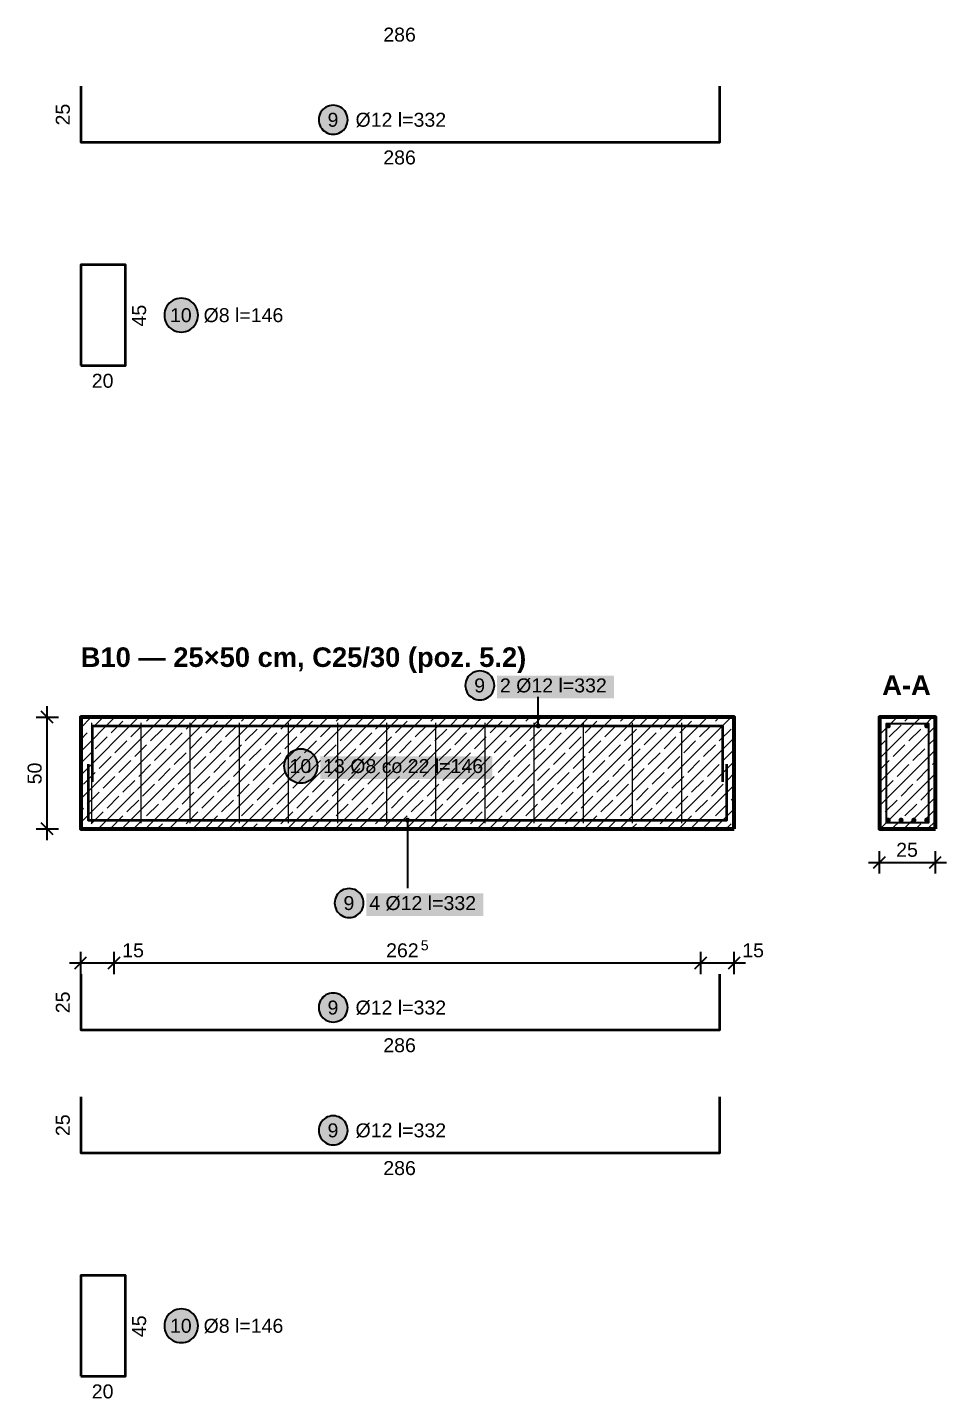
# Model space of a CAD drawing. Header units: metres. Extents: x 0.1 to 16.6, y -16.3 to -0.1.
# Drawn here: x 10.01 to 14.12, y -12.38 to -6.24 of the extents above; entities that cross this region are included whole.
import ezdxf

# ---------------------------------------------------------------- set-up
doc = ezdxf.new("R2010")
doc.units = ezdxf.units.M
for name, color, linetype, lineweight in [('A-KRESKOWANIE', 8, 'Continuous', 18), ('A-MASKA', 7, 'Continuous', 18), ('A-OPISY', 2, 'Continuous', 25), ('K-KONSTR', 7, 'Continuous', 50), ('K-WYMIARY', 1, 'Continuous', 25), ('K-ZBROJENIE', 1, 'Continuous', 100), ('K-ZBROJENIE-OPIS', 2, 'Continuous', 25)]:
    doc.layers.add(name, color=color, linetype=linetype, lineweight=lineweight)
doc.styles.add('PL_ARIAL', font='arial.ttf')
doc.styles.add('PL_ARIAL_B', font='arialbd.ttf')

msp = doc.modelspace()

# ---------------------------------------------------------------- hatches: boundary and pattern name
at = {"layer": 'A-MASKA', "true_color": 0xffffff}
for points in [[(12.1137, -9.2402), (12.6363, -9.2402), (12.6363, -9.139), (12.1137, -9.139)], [(11.3225, -9.6012), (12.0925, -9.6012), (12.0925, -9.5), (11.3225, -9.5)], [(11.5287, -10.2147), (12.0513, -10.2147), (12.0513, -10.1135), (11.5287, -10.1135)]]:
    msp.add_hatch(color=7, dxfattribs=at).paths.add_polyline_path(points)
at = {"layer": 'K-ZBROJENIE', "true_color": 0x000000}
for points in [[(13.8752, -9.364), (13.8752, -9.3651), (13.875, -9.3662), (13.8748, -9.3673), (13.8744, -9.3683), (13.8739, -9.3693), (13.8734, -9.3703), (13.8727, -9.3711), (13.872, -9.372), (13.8711, -9.3727), (13.8703, -9.3734), (13.8693, -9.3739), (13.8683, -9.3744), (13.8673, -9.3748), (13.8662, -9.375), (13.8651, -9.3752), (13.864, -9.3752), (13.8629, -9.3752), (13.8618, -9.375), (13.8607, -9.3748), (13.8597, -9.3744), (13.8587, -9.3739), (13.8577, -9.3734), (13.8569, -9.3727), (13.856, -9.372), (13.8553, -9.3711), (13.8546, -9.3703), (13.8541, -9.3693), (13.8536, -9.3683), (13.8532, -9.3673), (13.853, -9.3662), (13.8528, -9.3651), (13.8527, -9.364), (13.8528, -9.3629), (13.853, -9.3618), (13.8532, -9.3607), (13.8536, -9.3597), (13.8541, -9.3587), (13.8546, -9.3577), (13.8553, -9.3569), (13.856, -9.356), (13.8569, -9.3553), (13.8577, -9.3546), (13.8587, -9.3541), (13.8597, -9.3536), (13.8607, -9.3532), (13.8618, -9.353), (13.8629, -9.3528), (13.864, -9.3527), (13.8651, -9.3528), (13.8662, -9.353), (13.8673, -9.3532), (13.8683, -9.3536), (13.8693, -9.3541), (13.8703, -9.3546), (13.8711, -9.3553), (13.872, -9.356), (13.8727, -9.3569), (13.8734, -9.3577), (13.8739, -9.3587), (13.8744, -9.3597), (13.8748, -9.3607), (13.875, -9.3618), (13.8752, -9.3629)], [(14.0473, -9.364), (14.0472, -9.3651), (14.047, -9.3662), (14.0468, -9.3673), (14.0464, -9.3683), (14.0459, -9.3693), (14.0454, -9.3703), (14.0447, -9.3711), (14.044, -9.372), (14.0431, -9.3727), (14.0423, -9.3734), (14.0413, -9.3739), (14.0403, -9.3744), (14.0393, -9.3748), (14.0382, -9.375), (14.0371, -9.3752), (14.036, -9.3752), (14.0349, -9.3752), (14.0338, -9.375), (14.0327, -9.3748), (14.0317, -9.3744), (14.0307, -9.3739), (14.0297, -9.3734), (14.0289, -9.3727), (14.028, -9.372), (14.0273, -9.3711), (14.0266, -9.3703), (14.0261, -9.3693), (14.0256, -9.3683), (14.0252, -9.3673), (14.025, -9.3662), (14.0248, -9.3651), (14.0247, -9.364), (14.0248, -9.3629), (14.025, -9.3618), (14.0252, -9.3607), (14.0256, -9.3597), (14.0261, -9.3587), (14.0266, -9.3577), (14.0273, -9.3569), (14.028, -9.356), (14.0289, -9.3553), (14.0297, -9.3546), (14.0307, -9.3541), (14.0317, -9.3536), (14.0327, -9.3532), (14.0338, -9.353), (14.0349, -9.3528), (14.036, -9.3527), (14.0371, -9.3528), (14.0382, -9.353), (14.0393, -9.3532), (14.0403, -9.3536), (14.0413, -9.3541), (14.0423, -9.3546), (14.0431, -9.3553), (14.044, -9.356), (14.0447, -9.3569), (14.0454, -9.3577), (14.0459, -9.3587), (14.0464, -9.3597), (14.0468, -9.3607), (14.047, -9.3618), (14.0472, -9.3629)], [(13.8752, -9.786), (13.8752, -9.7871), (13.875, -9.7882), (13.8748, -9.7893), (13.8744, -9.7903), (13.8739, -9.7913), (13.8734, -9.7923), (13.8727, -9.7931), (13.872, -9.794), (13.8711, -9.7947), (13.8703, -9.7954), (13.8693, -9.7959), (13.8683, -9.7964), (13.8673, -9.7968), (13.8662, -9.797), (13.8651, -9.7972), (13.864, -9.7973), (13.8629, -9.7972), (13.8618, -9.797), (13.8607, -9.7968), (13.8597, -9.7964), (13.8587, -9.7959), (13.8577, -9.7954), (13.8569, -9.7947), (13.856, -9.794), (13.8553, -9.7931), (13.8546, -9.7923), (13.8541, -9.7913), (13.8536, -9.7903), (13.8532, -9.7893), (13.853, -9.7882), (13.8528, -9.7871), (13.8527, -9.786), (13.8528, -9.7849), (13.853, -9.7838), (13.8532, -9.7827), (13.8536, -9.7817), (13.8541, -9.7807), (13.8546, -9.7797), (13.8553, -9.7789), (13.856, -9.778), (13.8569, -9.7773), (13.8577, -9.7766), (13.8587, -9.7761), (13.8597, -9.7756), (13.8607, -9.7752), (13.8618, -9.775), (13.8629, -9.7748), (13.864, -9.7747), (13.8651, -9.7748), (13.8662, -9.775), (13.8673, -9.7752), (13.8683, -9.7756), (13.8693, -9.7761), (13.8703, -9.7766), (13.8711, -9.7773), (13.872, -9.778), (13.8727, -9.7789), (13.8734, -9.7797), (13.8739, -9.7807), (13.8744, -9.7817), (13.8748, -9.7827), (13.875, -9.7838), (13.8752, -9.7849)], [(13.9326, -9.786), (13.9325, -9.7871), (13.9324, -9.7882), (13.9321, -9.7893), (13.9317, -9.7903), (13.9313, -9.7913), (13.9307, -9.7923), (13.93, -9.7931), (13.9293, -9.794), (13.9285, -9.7947), (13.9276, -9.7954), (13.9266, -9.7959), (13.9256, -9.7964), (13.9246, -9.7968), (13.9235, -9.797), (13.9224, -9.7972), (13.9213, -9.7973), (13.9202, -9.7972), (13.9191, -9.797), (13.9181, -9.7968), (13.917, -9.7964), (13.916, -9.7959), (13.9151, -9.7954), (13.9142, -9.7947), (13.9134, -9.794), (13.9126, -9.7931), (13.912, -9.7923), (13.9114, -9.7913), (13.9109, -9.7903), (13.9106, -9.7893), (13.9103, -9.7882), (13.9101, -9.7871), (13.9101, -9.786), (13.9101, -9.7849), (13.9103, -9.7838), (13.9106, -9.7827), (13.9109, -9.7817), (13.9114, -9.7807), (13.912, -9.7797), (13.9126, -9.7789), (13.9134, -9.778), (13.9142, -9.7773), (13.9151, -9.7766), (13.916, -9.7761), (13.917, -9.7756), (13.9181, -9.7752), (13.9191, -9.775), (13.9202, -9.7748), (13.9213, -9.7747), (13.9224, -9.7748), (13.9235, -9.775), (13.9246, -9.7752), (13.9256, -9.7756), (13.9266, -9.7761), (13.9276, -9.7766), (13.9285, -9.7773), (13.9293, -9.778), (13.93, -9.7789), (13.9307, -9.7797), (13.9313, -9.7807), (13.9317, -9.7817), (13.9321, -9.7827), (13.9324, -9.7838), (13.9325, -9.7849)], [(13.9899, -9.786), (13.9899, -9.7871), (13.9897, -9.7882), (13.9894, -9.7893), (13.9891, -9.7903), (13.9886, -9.7913), (13.988, -9.7923), (13.9874, -9.7931), (13.9866, -9.794), (13.9858, -9.7947), (13.9849, -9.7954), (13.984, -9.7959), (13.983, -9.7964), (13.9819, -9.7968), (13.9809, -9.797), (13.9798, -9.7972), (13.9787, -9.7973), (13.9776, -9.7972), (13.9765, -9.797), (13.9754, -9.7968), (13.9744, -9.7964), (13.9734, -9.7959), (13.9724, -9.7954), (13.9715, -9.7947), (13.9707, -9.794), (13.97, -9.7931), (13.9693, -9.7923), (13.9687, -9.7913), (13.9683, -9.7903), (13.9679, -9.7893), (13.9676, -9.7882), (13.9675, -9.7871), (13.9674, -9.786), (13.9675, -9.7849), (13.9676, -9.7838), (13.9679, -9.7827), (13.9683, -9.7817), (13.9687, -9.7807), (13.9693, -9.7797), (13.97, -9.7789), (13.9707, -9.778), (13.9715, -9.7773), (13.9724, -9.7766), (13.9734, -9.7761), (13.9744, -9.7756), (13.9754, -9.7752), (13.9765, -9.775), (13.9776, -9.7748), (13.9787, -9.7747), (13.9798, -9.7748), (13.9809, -9.775), (13.9819, -9.7752), (13.983, -9.7756), (13.984, -9.7761), (13.9849, -9.7766), (13.9858, -9.7773), (13.9866, -9.778), (13.9874, -9.7789), (13.988, -9.7797), (13.9886, -9.7807), (13.9891, -9.7817), (13.9894, -9.7827), (13.9897, -9.7838), (13.9899, -9.7849)], [(14.0473, -9.786), (14.0472, -9.7871), (14.047, -9.7882), (14.0468, -9.7893), (14.0464, -9.7903), (14.0459, -9.7913), (14.0454, -9.7923), (14.0447, -9.7931), (14.044, -9.794), (14.0431, -9.7947), (14.0423, -9.7954), (14.0413, -9.7959), (14.0403, -9.7964), (14.0393, -9.7968), (14.0382, -9.797), (14.0371, -9.7972), (14.036, -9.7973), (14.0349, -9.7972), (14.0338, -9.797), (14.0327, -9.7968), (14.0317, -9.7964), (14.0307, -9.7959), (14.0297, -9.7954), (14.0289, -9.7947), (14.028, -9.794), (14.0273, -9.7931), (14.0266, -9.7923), (14.0261, -9.7913), (14.0256, -9.7903), (14.0252, -9.7893), (14.025, -9.7882), (14.0248, -9.7871), (14.0247, -9.786), (14.0248, -9.7849), (14.025, -9.7838), (14.0252, -9.7827), (14.0256, -9.7817), (14.0261, -9.7807), (14.0266, -9.7797), (14.0273, -9.7789), (14.028, -9.778), (14.0289, -9.7773), (14.0297, -9.7766), (14.0307, -9.7761), (14.0317, -9.7756), (14.0327, -9.7752), (14.0338, -9.775), (14.0349, -9.7748), (14.036, -9.7747), (14.0371, -9.7748), (14.0382, -9.775), (14.0393, -9.7752), (14.0403, -9.7756), (14.0413, -9.7761), (14.0423, -9.7766), (14.0431, -9.7773), (14.044, -9.778), (14.0447, -9.7789), (14.0454, -9.7797), (14.0459, -9.7807), (14.0464, -9.7817), (14.0468, -9.7827), (14.047, -9.7838), (14.0472, -9.7849)]]:
    msp.add_hatch(color=7, dxfattribs=at).paths.add_polyline_path(points)
at = {"layer": 'K-ZBROJENIE-OPIS', "true_color": 0xffffff}
for points in [[(11.445, -6.65), (11.4444, -6.6415), (11.4428, -6.6332), (11.4401, -6.6251), (11.4363, -6.6175), (11.4316, -6.6104), (11.426, -6.604), (11.4196, -6.5984), (11.4125, -6.5937), (11.4049, -6.5899), (11.3968, -6.5872), (11.3885, -6.5856), (11.38, -6.585), (11.3715, -6.5856), (11.3632, -6.5872), (11.3551, -6.5899), (11.3475, -6.5937), (11.3404, -6.5984), (11.334, -6.604), (11.3284, -6.6104), (11.3237, -6.6175), (11.3199, -6.6251), (11.3172, -6.6332), (11.3156, -6.6415), (11.315, -6.65), (11.3156, -6.6585), (11.3172, -6.6668), (11.3199, -6.6749), (11.3237, -6.6825), (11.3284, -6.6896), (11.334, -6.696), (11.3404, -6.7016), (11.3475, -6.7063), (11.3551, -6.7101), (11.3632, -6.7128), (11.3715, -6.7144), (11.38, -6.715), (11.3885, -6.7144), (11.3968, -6.7128), (11.4049, -6.7101), (11.4125, -6.7063), (11.4196, -6.7016), (11.426, -6.696), (11.4316, -6.6896), (11.4363, -6.6825), (11.4401, -6.6749), (11.4428, -6.6668), (11.4444, -6.6585)], [(10.7755, -7.525), (10.7749, -7.5151), (10.7729, -7.5055), (10.7698, -7.4961), (10.7654, -7.4872), (10.7599, -7.479), (10.7534, -7.4716), (10.746, -7.4651), (10.7378, -7.4596), (10.7289, -7.4552), (10.7195, -7.4521), (10.7099, -7.4501), (10.7, -7.4495), (10.6901, -7.4501), (10.6805, -7.4521), (10.6711, -7.4552), (10.6622, -7.4596), (10.654, -7.4651), (10.6466, -7.4716), (10.6401, -7.479), (10.6346, -7.4872), (10.6302, -7.4961), (10.6271, -7.5055), (10.6251, -7.5151), (10.6245, -7.525), (10.6251, -7.5349), (10.6271, -7.5445), (10.6302, -7.5539), (10.6346, -7.5628), (10.6401, -7.571), (10.6466, -7.5784), (10.654, -7.5849), (10.6622, -7.5904), (10.6711, -7.5948), (10.6805, -7.5979), (10.6901, -7.5999), (10.7, -7.6005), (10.7099, -7.5999), (10.7195, -7.5979), (10.7289, -7.5948), (10.7378, -7.5904), (10.746, -7.5849), (10.7534, -7.5784), (10.7599, -7.571), (10.7654, -7.5628), (10.7698, -7.5539), (10.7729, -7.5445), (10.7749, -7.5349)], [(12.1012, -9.1827), (12.1007, -9.1743), (12.099, -9.1659), (12.0963, -9.1579), (12.0925, -9.1502), (12.0878, -9.1432), (12.0822, -9.1368), (12.0758, -9.1312), (12.0687, -9.1265), (12.0611, -9.1227), (12.0531, -9.12), (12.0447, -9.1183), (12.0362, -9.1177), (12.0278, -9.1183), (12.0194, -9.12), (12.0114, -9.1227), (12.0037, -9.1265), (11.9967, -9.1312), (11.9903, -9.1368), (11.9847, -9.1432), (11.98, -9.1502), (11.9762, -9.1579), (11.9735, -9.1659), (11.9718, -9.1743), (11.9712, -9.1827), (11.9718, -9.1912), (11.9735, -9.1996), (11.9762, -9.2076), (11.98, -9.2152), (11.9847, -9.2223), (11.9903, -9.2287), (11.9967, -9.2343), (12.0037, -9.239), (12.0114, -9.2428), (12.0194, -9.2455), (12.0278, -9.2472), (12.0362, -9.2477), (12.0447, -9.2472), (12.0531, -9.2455), (12.0611, -9.2428), (12.0687, -9.239), (12.0758, -9.2343), (12.0822, -9.2287), (12.0878, -9.2223), (12.0925, -9.2152), (12.0963, -9.2076), (12.099, -9.1996), (12.1007, -9.1912)], [(11.3105, -9.5437), (11.3099, -9.5339), (11.308, -9.5242), (11.3048, -9.5148), (11.3004, -9.506), (11.2949, -9.4978), (11.2884, -9.4903), (11.281, -9.4838), (11.2728, -9.4783), (11.2639, -9.474), (11.2546, -9.4708), (11.2449, -9.4689), (11.235, -9.4682), (11.2252, -9.4689), (11.2155, -9.4708), (11.2061, -9.474), (11.1973, -9.4783), (11.189, -9.4838), (11.1816, -9.4903), (11.1751, -9.4978), (11.1696, -9.506), (11.1652, -9.5148), (11.1621, -9.5242), (11.1601, -9.5339), (11.1595, -9.5437), (11.1601, -9.5536), (11.1621, -9.5633), (11.1652, -9.5727), (11.1696, -9.5815), (11.1751, -9.5897), (11.1816, -9.5972), (11.189, -9.6037), (11.1973, -9.6092), (11.2061, -9.6135), (11.2155, -9.6167), (11.2252, -9.6186), (11.235, -9.6193), (11.2449, -9.6186), (11.2546, -9.6167), (11.2639, -9.6135), (11.2728, -9.6092), (11.281, -9.6037), (11.2884, -9.5972), (11.2949, -9.5897), (11.3004, -9.5815), (11.3048, -9.5727), (11.308, -9.5633), (11.3099, -9.5536)], [(11.5162, -10.1572), (11.5157, -10.1488), (11.514, -10.1404), (11.5113, -10.1324), (11.5075, -10.1247), (11.5028, -10.1177), (11.4972, -10.1113), (11.4908, -10.1057), (11.4837, -10.101), (11.4761, -10.0972), (11.4681, -10.0945), (11.4597, -10.0928), (11.4512, -10.0922), (11.4428, -10.0928), (11.4344, -10.0945), (11.4264, -10.0972), (11.4187, -10.101), (11.4117, -10.1057), (11.4053, -10.1113), (11.3997, -10.1177), (11.395, -10.1247), (11.3912, -10.1324), (11.3885, -10.1404), (11.3868, -10.1488), (11.3862, -10.1572), (11.3868, -10.1657), (11.3885, -10.1741), (11.3912, -10.1821), (11.395, -10.1898), (11.3997, -10.1968), (11.4053, -10.2032), (11.4117, -10.2088), (11.4187, -10.2135), (11.4264, -10.2173), (11.4344, -10.22), (11.4428, -10.2217), (11.4512, -10.2222), (11.4597, -10.2217), (11.4681, -10.22), (11.4761, -10.2173), (11.4837, -10.2135), (11.4908, -10.2088), (11.4972, -10.2032), (11.5028, -10.1968), (11.5075, -10.1898), (11.5113, -10.1821), (11.514, -10.1741), (11.5157, -10.1657)], [(11.445, -10.625), (11.4444, -10.6165), (11.4428, -10.6082), (11.4401, -10.6001), (11.4363, -10.5925), (11.4316, -10.5854), (11.426, -10.579), (11.4196, -10.5734), (11.4125, -10.5687), (11.4049, -10.5649), (11.3968, -10.5622), (11.3885, -10.5606), (11.38, -10.56), (11.3715, -10.5606), (11.3632, -10.5622), (11.3551, -10.5649), (11.3475, -10.5687), (11.3404, -10.5734), (11.334, -10.579), (11.3284, -10.5854), (11.3237, -10.5925), (11.3199, -10.6001), (11.3172, -10.6082), (11.3156, -10.6165), (11.315, -10.625), (11.3156, -10.6335), (11.3172, -10.6418), (11.3199, -10.6499), (11.3237, -10.6575), (11.3284, -10.6646), (11.334, -10.671), (11.3404, -10.6766), (11.3475, -10.6813), (11.3551, -10.6851), (11.3632, -10.6878), (11.3715, -10.6894), (11.38, -10.69), (11.3885, -10.6894), (11.3968, -10.6878), (11.4049, -10.6851), (11.4125, -10.6813), (11.4196, -10.6766), (11.426, -10.671), (11.4316, -10.6646), (11.4363, -10.6575), (11.4401, -10.6499), (11.4428, -10.6418), (11.4444, -10.6335)], [(11.445, -11.175), (11.4444, -11.1665), (11.4428, -11.1582), (11.4401, -11.1501), (11.4363, -11.1425), (11.4316, -11.1354), (11.426, -11.129), (11.4196, -11.1234), (11.4125, -11.1187), (11.4049, -11.1149), (11.3968, -11.1122), (11.3885, -11.1106), (11.38, -11.11), (11.3715, -11.1106), (11.3632, -11.1122), (11.3551, -11.1149), (11.3475, -11.1187), (11.3404, -11.1234), (11.334, -11.129), (11.3284, -11.1354), (11.3237, -11.1425), (11.3199, -11.1501), (11.3172, -11.1582), (11.3156, -11.1665), (11.315, -11.175), (11.3156, -11.1835), (11.3172, -11.1918), (11.3199, -11.1999), (11.3237, -11.2075), (11.3284, -11.2146), (11.334, -11.221), (11.3404, -11.2266), (11.3475, -11.2313), (11.3551, -11.2351), (11.3632, -11.2378), (11.3715, -11.2394), (11.38, -11.24), (11.3885, -11.2394), (11.3968, -11.2378), (11.4049, -11.2351), (11.4125, -11.2313), (11.4196, -11.2266), (11.426, -11.221), (11.4316, -11.2146), (11.4363, -11.2075), (11.4401, -11.1999), (11.4428, -11.1918), (11.4444, -11.1835)], [(10.7755, -12.05), (10.7749, -12.0401), (10.7729, -12.0305), (10.7698, -12.0211), (10.7654, -12.0122), (10.7599, -12.004), (10.7534, -11.9966), (10.746, -11.9901), (10.7378, -11.9846), (10.7289, -11.9802), (10.7195, -11.9771), (10.7099, -11.9751), (10.7, -11.9745), (10.6901, -11.9751), (10.6805, -11.9771), (10.6711, -11.9802), (10.6622, -11.9846), (10.654, -11.9901), (10.6466, -11.9966), (10.6401, -12.004), (10.6346, -12.0122), (10.6302, -12.0211), (10.6271, -12.0305), (10.6251, -12.0401), (10.6245, -12.05), (10.6251, -12.0599), (10.6271, -12.0695), (10.6302, -12.0789), (10.6346, -12.0878), (10.6401, -12.096), (10.6466, -12.1034), (10.654, -12.1099), (10.6622, -12.1154), (10.6711, -12.1198), (10.6805, -12.1229), (10.6901, -12.1249), (10.7, -12.1255), (10.7099, -12.1249), (10.7195, -12.1229), (10.7289, -12.1198), (10.7378, -12.1154), (10.746, -12.1099), (10.7534, -12.1034), (10.7599, -12.096), (10.7654, -12.0878), (10.7698, -12.0789), (10.7729, -12.0695), (10.7749, -12.0599)]]:
    msp.add_hatch(color=7, dxfattribs=at).paths.add_polyline_path(points)
at = {"layer": 'K-ZBROJENIE-OPIS', "true_color": 0x000000}
for points in [[(12.3087, -9.364), (12.3084, -9.3611), (12.3072, -9.3584), (12.3055, -9.356), (12.3031, -9.3543), (12.3004, -9.3531), (12.2975, -9.3527), (12.2946, -9.3531), (12.2919, -9.3543), (12.2895, -9.356), (12.2878, -9.3584), (12.2866, -9.3611), (12.2862, -9.364), (12.2866, -9.3669), (12.2878, -9.3696), (12.2895, -9.372), (12.2919, -9.3737), (12.2946, -9.3749), (12.2975, -9.3752), (12.3004, -9.3749), (12.3031, -9.3737), (12.3055, -9.372), (12.3072, -9.3696), (12.3084, -9.3669)], [(11.7237, -9.786), (11.7234, -9.7831), (11.7222, -9.7804), (11.7205, -9.778), (11.7181, -9.7763), (11.7154, -9.7751), (11.7125, -9.7747), (11.7096, -9.7751), (11.7069, -9.7763), (11.7045, -9.778), (11.7028, -9.7804), (11.7016, -9.7831), (11.7012, -9.786), (11.7016, -9.7889), (11.7028, -9.7916), (11.7045, -9.794), (11.7069, -9.7957), (11.7096, -9.7969), (11.7125, -9.7973), (11.7154, -9.7969), (11.7181, -9.7957), (11.7205, -9.794), (11.7222, -9.7916), (11.7234, -9.7889)]]:
    msp.add_hatch(color=7, dxfattribs=at).paths.add_polyline_path(points)

# ---------------------------------------------------------------- linework, layer by layer
at = {"layer": 'A-KRESKOWANIE', "lineweight": 25, "ltscale": 0.025}
for points in [[(10.25, -9.7965), (10.7215, -9.325)], [(10.25, -9.6904), (10.6154, -9.325)], [(10.25, -9.5843), (10.5093, -9.325)], [(10.25, -9.4783), (10.4033, -9.325)], [(10.25, -9.3722), (10.2972, -9.325)], [(10.2972, -9.378), (10.3502, -9.325)], [(10.3275, -9.825), (10.8275, -9.325)], [(10.4336, -9.825), (10.9336, -9.325)], [(10.5397, -9.825), (11.0397, -9.325)], [(10.5447, -9.3426), (10.5624, -9.325)], [(10.6331, -9.3603), (10.6684, -9.325)], [(10.6457, -9.825), (11.1457, -9.325)], [(10.7215, -9.378), (10.7745, -9.325)], [(10.7518, -9.825), (11.2518, -9.325)], [(10.8579, -9.825), (11.3579, -9.325)], [(10.9639, -9.825), (11.4639, -9.325)], [(10.969, -9.3426), (10.9866, -9.325)], [(11.0574, -9.3603), (11.0927, -9.325)], [(11.07, -9.825), (11.57, -9.325)], [(11.1458, -9.378), (11.1988, -9.325)], [(11.1761, -9.825), (11.6761, -9.325)], [(11.2821, -9.825), (11.7821, -9.325)], [(11.3882, -9.825), (11.8882, -9.325)], [(11.3933, -9.3426), (11.4109, -9.325)], [(11.4816, -9.3603), (11.517, -9.325)], [(11.4943, -9.825), (11.9943, -9.325)], [(11.57, -9.378), (11.623, -9.325)], [(11.6003, -9.825), (12.1003, -9.325)], [(11.7064, -9.825), (12.2064, -9.325)], [(11.8125, -9.825), (12.3125, -9.325)], [(11.8175, -9.3426), (11.8352, -9.325)], [(11.9059, -9.3603), (11.9412, -9.325)], [(11.9185, -9.825), (12.4185, -9.325)], [(11.9943, -9.378), (12.0473, -9.325)], [(12.0246, -9.825), (12.5246, -9.325)], [(12.1307, -9.825), (12.6307, -9.325)], [(12.2367, -9.825), (12.7367, -9.325)], [(12.2418, -9.3426), (12.2594, -9.325)], [(12.3302, -9.3603), (12.3655, -9.325)], [(12.3428, -9.825), (12.8428, -9.325)], [(12.4186, -9.378), (12.4716, -9.325)], [(12.4489, -9.825), (12.9489, -9.325)], [(12.5549, -9.825), (13.0549, -9.325)], [(12.661, -9.825), (13.161, -9.325)], [(12.6661, -9.3426), (12.6837, -9.325)], [(12.7544, -9.3603), (12.7898, -9.325)], [(12.8428, -9.378), (12.8958, -9.325)], [(13.0903, -9.3426), (13.108, -9.325)], [(13.825, -9.5095), (14.0095, -9.325)], [(13.825, -9.4035), (13.9035, -9.325)], [(13.9388, -9.3426), (13.9565, -9.325)], [(14.0272, -9.3603), (14.0626, -9.325)], [(10.3856, -9.3957), (10.4387, -9.3426)], [(10.474, -9.4134), (10.5271, -9.3603)], [(10.5624, -9.431), (10.6154, -9.378)], [(10.8099, -9.3957), (10.8629, -9.3426)], [(10.8983, -9.4134), (10.9513, -9.3603)], [(10.9867, -9.431), (11.0397, -9.378)], [(11.2342, -9.3957), (11.2872, -9.3426)], [(11.3225, -9.4134), (11.3756, -9.3603)], [(11.4109, -9.431), (11.464, -9.378)], [(11.6584, -9.3957), (11.7115, -9.3426)], [(11.7468, -9.4134), (11.7998, -9.3603)], [(11.8352, -9.431), (11.8882, -9.378)], [(12.0827, -9.3957), (12.1357, -9.3426)], [(12.1711, -9.4134), (12.2241, -9.3603)], [(12.2595, -9.431), (12.3125, -9.378)], [(12.507, -9.3957), (12.56, -9.3426)], [(12.5953, -9.4134), (12.6484, -9.3603)], [(12.6837, -9.431), (12.7368, -9.378)], [(12.9312, -9.3957), (12.9842, -9.3426)], [(13.0196, -9.4134), (13.0726, -9.3603)], [(13.108, -9.431), (13.161, -9.378)], [(13.825, -9.3504), (13.8328, -9.3426)], [(13.825, -9.6156), (14.075, -9.3656)], [(13.8681, -9.4134), (13.9212, -9.3603)], [(13.9565, -9.431), (14.0096, -9.378)], [(10.25, -9.4252), (10.2796, -9.3957)], [(10.3149, -9.4664), (10.368, -9.4134)], [(10.4033, -9.4841), (10.4563, -9.431)], [(10.4917, -9.5017), (10.5447, -9.4487)], [(10.6508, -9.4487), (10.7038, -9.3957)], [(10.7392, -9.4664), (10.7922, -9.4134)], [(10.8276, -9.4841), (10.8806, -9.431)], [(10.916, -9.5017), (10.969, -9.4487)], [(11.0751, -9.4487), (11.1281, -9.3957)], [(11.1634, -9.4664), (11.2165, -9.4134)], [(11.2518, -9.4841), (11.3049, -9.431)], [(11.3402, -9.5017), (11.3933, -9.4487)], [(11.4993, -9.4487), (11.5524, -9.3957)], [(11.5877, -9.4664), (11.6407, -9.4134)], [(11.6761, -9.4841), (11.7291, -9.431)], [(11.7645, -9.5017), (11.8175, -9.4487)], [(11.9236, -9.4487), (11.9766, -9.3957)], [(12.012, -9.4664), (12.065, -9.4134)], [(12.1004, -9.4841), (12.1534, -9.431)], [(12.1888, -9.5017), (12.2418, -9.4487)], [(12.3479, -9.4487), (12.4009, -9.3957)], [(12.4362, -9.4664), (12.4893, -9.4134)], [(12.5246, -9.4841), (12.5777, -9.431)], [(12.613, -9.5017), (12.6661, -9.4487)], [(12.7671, -9.825), (13.175, -9.4171)], [(12.7721, -9.4487), (12.8251, -9.3957)], [(12.8605, -9.4664), (12.9135, -9.4134)], [(12.9489, -9.4841), (13.0019, -9.431)], [(13.0373, -9.5017), (13.0903, -9.4487)], [(13.825, -9.4565), (13.8505, -9.431)], [(13.8858, -9.5017), (13.9388, -9.4487)], [(14.0449, -9.4487), (14.075, -9.4186)], [(10.25, -9.5313), (10.2972, -9.4841)], [(10.3326, -9.5548), (10.3856, -9.5017)], [(10.5801, -9.5194), (10.6331, -9.4664)], [(10.6685, -9.5371), (10.7215, -9.4841)], [(10.7569, -9.5548), (10.8099, -9.5017)], [(11.0043, -9.5194), (11.0574, -9.4664)], [(11.0927, -9.5371), (11.1458, -9.4841)], [(11.1811, -9.5548), (11.2342, -9.5017)], [(11.4286, -9.5194), (11.4816, -9.4664)], [(11.517, -9.5371), (11.57, -9.4841)], [(11.6054, -9.5548), (11.6584, -9.5017)], [(11.8529, -9.5194), (11.9059, -9.4664)], [(11.9413, -9.5371), (11.9943, -9.4841)], [(12.0297, -9.5548), (12.0827, -9.5017)], [(12.2771, -9.5194), (12.3302, -9.4664)], [(12.3655, -9.5371), (12.4186, -9.4841)], [(12.4539, -9.5548), (12.507, -9.5017)], [(12.7014, -9.5194), (12.7544, -9.4664)], [(12.7898, -9.5371), (12.8428, -9.4841)], [(12.8782, -9.5548), (12.9312, -9.5017)], [(13.1257, -9.5194), (13.175, -9.4701)], [(13.825, -9.7217), (14.075, -9.4717)], [(13.9742, -9.5194), (14.0272, -9.4664)], [(10.2619, -9.6255), (10.3149, -9.5725)], [(10.421, -9.5725), (10.474, -9.5194)], [(10.5094, -9.5901), (10.5624, -9.5371)], [(10.5978, -9.6078), (10.6508, -9.5548)], [(10.6862, -9.6255), (10.7392, -9.5725)], [(10.8453, -9.5725), (10.8983, -9.5194)], [(10.9336, -9.5901), (10.9867, -9.5371)], [(11.022, -9.6078), (11.0751, -9.5548)], [(11.1104, -9.6255), (11.1634, -9.5725)], [(11.2695, -9.5725), (11.3225, -9.5194)], [(11.3579, -9.5901), (11.4109, -9.5371)], [(11.4463, -9.6078), (11.4993, -9.5548)], [(11.5347, -9.6255), (11.5877, -9.5725)], [(11.6938, -9.5725), (11.7468, -9.5194)], [(11.7822, -9.5901), (11.8352, -9.5371)], [(11.8706, -9.6078), (11.9236, -9.5548)], [(11.9589, -9.6255), (12.012, -9.5725)], [(12.118, -9.5725), (12.1711, -9.5194)], [(12.2064, -9.5901), (12.2595, -9.5371)], [(12.2948, -9.6078), (12.3479, -9.5548)], [(12.3832, -9.6255), (12.4362, -9.5725)], [(12.5423, -9.5725), (12.5953, -9.5194)], [(12.6307, -9.5901), (12.6837, -9.5371)], [(12.7191, -9.6078), (12.7721, -9.5548)], [(12.8075, -9.6255), (12.8605, -9.5725)], [(12.8731, -9.825), (13.175, -9.5231)], [(12.9666, -9.5725), (13.0196, -9.5194)], [(13.055, -9.5901), (13.108, -9.5371)], [(13.1433, -9.6078), (13.175, -9.5762)], [(13.825, -9.5626), (13.8681, -9.5194)], [(13.9035, -9.5901), (13.9565, -9.5371)], [(13.9919, -9.6078), (14.0449, -9.5548)], [(14.0626, -9.5371), (14.075, -9.5247)], [(10.3503, -9.6432), (10.4033, -9.5901)], [(10.4387, -9.6608), (10.4917, -9.6078)], [(10.5271, -9.6785), (10.5801, -9.6255)], [(10.7745, -9.6432), (10.8276, -9.5901)], [(10.8629, -9.6608), (10.916, -9.6078)], [(10.9513, -9.6785), (11.0043, -9.6255)], [(11.1988, -9.6432), (11.2518, -9.5901)], [(11.2872, -9.6608), (11.3402, -9.6078)], [(11.3756, -9.6785), (11.4286, -9.6255)], [(11.6231, -9.6432), (11.6761, -9.5901)], [(11.7115, -9.6608), (11.7645, -9.6078)], [(11.7998, -9.6785), (11.8529, -9.6255)], [(12.0473, -9.6432), (12.1004, -9.5901)], [(12.1357, -9.6608), (12.1888, -9.6078)], [(12.2241, -9.6785), (12.2771, -9.6255)], [(12.4716, -9.6432), (12.5246, -9.5901)], [(12.56, -9.6608), (12.613, -9.6078)], [(12.6484, -9.6785), (12.7014, -9.6255)], [(12.8959, -9.6432), (12.9489, -9.5901)], [(12.9792, -9.825), (13.175, -9.6292)], [(12.9842, -9.6608), (13.0373, -9.6078)], [(13.0726, -9.6785), (13.1257, -9.6255)], [(13.8277, -9.825), (14.075, -9.5777)], [(13.8328, -9.6608), (13.8858, -9.6078)], [(13.9212, -9.6785), (13.9742, -9.6255)], [(10.2796, -9.7139), (10.3326, -9.6608)], [(10.368, -9.7316), (10.421, -9.6785)], [(10.4563, -9.7492), (10.5094, -9.6962)], [(10.6154, -9.6962), (10.6685, -9.6432)], [(10.7038, -9.7139), (10.7569, -9.6608)], [(10.7922, -9.7316), (10.8453, -9.6785)], [(10.8806, -9.7492), (10.9336, -9.6962)], [(11.0397, -9.6962), (11.0927, -9.6432)], [(11.1281, -9.7139), (11.1811, -9.6608)], [(11.2165, -9.7316), (11.2695, -9.6785)], [(11.3049, -9.7492), (11.3579, -9.6962)], [(11.464, -9.6962), (11.517, -9.6432)], [(11.5524, -9.7139), (11.6054, -9.6608)], [(11.6407, -9.7316), (11.6938, -9.6785)], [(11.7291, -9.7492), (11.7822, -9.6962)], [(11.8882, -9.6962), (11.9413, -9.6432)], [(11.9766, -9.7139), (12.0297, -9.6608)], [(12.065, -9.7316), (12.118, -9.6785)], [(12.1534, -9.7492), (12.2064, -9.6962)], [(12.3125, -9.6962), (12.3655, -9.6432)], [(12.4009, -9.7139), (12.4539, -9.6608)], [(12.4893, -9.7316), (12.5423, -9.6785)], [(12.5777, -9.7492), (12.6307, -9.6962)], [(12.7368, -9.6962), (12.7898, -9.6432)], [(12.8251, -9.7139), (12.8782, -9.6608)], [(12.9135, -9.7316), (12.9666, -9.6785)], [(13.0019, -9.7492), (13.055, -9.6962)], [(13.161, -9.6962), (13.175, -9.6822)], [(13.8505, -9.7492), (13.9035, -9.6962)], [(13.9338, -9.825), (14.075, -9.6838)], [(14.0096, -9.6962), (14.0626, -9.6432)], [(10.25, -9.7434), (10.2619, -9.7316)], [(10.2972, -9.8023), (10.3503, -9.7492)], [(10.5447, -9.7669), (10.5978, -9.7139)], [(10.6331, -9.7846), (10.6862, -9.7316)], [(10.7215, -9.8023), (10.7745, -9.7492)], [(10.969, -9.7669), (11.022, -9.7139)], [(11.0574, -9.7846), (11.1104, -9.7316)], [(11.1458, -9.8023), (11.1988, -9.7492)], [(11.3933, -9.7669), (11.4463, -9.7139)], [(11.4816, -9.7846), (11.5347, -9.7316)], [(11.57, -9.8023), (11.6231, -9.7492)], [(11.8175, -9.7669), (11.8706, -9.7139)], [(11.9059, -9.7846), (11.9589, -9.7316)], [(11.9943, -9.8023), (12.0473, -9.7492)], [(12.2418, -9.7669), (12.2948, -9.7139)], [(12.3302, -9.7846), (12.3832, -9.7316)], [(12.4186, -9.8023), (12.4716, -9.7492)], [(12.6661, -9.7669), (12.7191, -9.7139)], [(12.7544, -9.7846), (12.8075, -9.7316)], [(12.8428, -9.8023), (12.8959, -9.7492)], [(13.0853, -9.825), (13.175, -9.7353)], [(13.0903, -9.7669), (13.1433, -9.7139)], [(13.9388, -9.7669), (13.9919, -9.7139)], [(14.0272, -9.7846), (14.075, -9.7368)], [(10.2745, -9.825), (10.2796, -9.8199)], [(10.3856, -9.8199), (10.4387, -9.7669)], [(10.4866, -9.825), (10.5271, -9.7846)], [(10.5927, -9.825), (10.6154, -9.8023)], [(10.6988, -9.825), (10.7038, -9.8199)], [(10.8099, -9.8199), (10.8629, -9.7669)], [(10.9109, -9.825), (10.9513, -9.7846)], [(11.017, -9.825), (11.0397, -9.8023)], [(11.123, -9.825), (11.1281, -9.8199)], [(11.2342, -9.8199), (11.2872, -9.7669)], [(11.3352, -9.825), (11.3756, -9.7846)], [(11.4412, -9.825), (11.464, -9.8023)], [(11.5473, -9.825), (11.5524, -9.8199)], [(11.6584, -9.8199), (11.7115, -9.7669)], [(11.7594, -9.825), (11.7998, -9.7846)], [(11.8655, -9.825), (11.8882, -9.8023)], [(11.9716, -9.825), (11.9766, -9.8199)], [(12.0827, -9.8199), (12.1357, -9.7669)], [(12.1837, -9.825), (12.2241, -9.7846)], [(12.2898, -9.825), (12.3125, -9.8023)], [(12.3958, -9.825), (12.4009, -9.8199)], [(12.507, -9.8199), (12.56, -9.7669)], [(12.608, -9.825), (12.6484, -9.7846)], [(12.714, -9.825), (12.7368, -9.8023)], [(12.8201, -9.825), (12.8251, -9.8199)], [(12.9312, -9.8199), (12.9842, -9.7669)], [(13.0322, -9.825), (13.0726, -9.7846)], [(13.1383, -9.825), (13.161, -9.8023)], [(13.825, -9.7747), (13.8328, -9.7669)], [(13.8808, -9.825), (13.9212, -9.7846)], [(13.9868, -9.825), (14.0096, -9.8023)], [(14.0399, -9.825), (14.075, -9.7899)]]:
    msp.add_lwpolyline(points, dxfattribs=at)
at = {"layer": 'K-KONSTR', "lineweight": 70, "ltscale": 0.025}
for points in [[(13.175, -9.825), (13.175, -9.325), (10.25, -9.325), (10.25, -9.825)], [(14.075, -9.825), (14.075, -9.325), (13.825, -9.325), (13.825, -9.825)]]:
    msp.add_lwpolyline(points, close=True, dxfattribs=at)
at = {"layer": 'K-WYMIARY', "lineweight": 35, "ltscale": 0.025}
for points in [[(10.05, -9.325), (10.15, -9.325)], [(10.1265, -9.3515), (10.0735, -9.2985)], [(10.1, -9.875), (10.1, -9.275)], [(10.1265, -9.8515), (10.0735, -9.7985)], [(10.05, -9.825), (10.15, -9.825)], [(13.825, -10.025), (13.825, -9.925)], [(14.075, -10.025), (14.075, -9.925)], [(13.775, -9.975), (14.125, -9.975)], [(13.7985, -10.0015), (13.8515, -9.9485)], [(14.0485, -10.0015), (14.1015, -9.9485)], [(10.25, -10.475), (10.25, -10.375)], [(10.4, -10.475), (10.4, -10.375)], [(13.025, -10.475), (13.025, -10.375)], [(13.175, -10.475), (13.175, -10.375)], [(10.2, -10.425), (13.225, -10.425)], [(10.2235, -10.4515), (10.2765, -10.3985)], [(10.3735, -10.4515), (10.4265, -10.3985)], [(12.9985, -10.4515), (13.0515, -10.3985)], [(13.1485, -10.4515), (13.2015, -10.3985)]]:
    msp.add_lwpolyline(points, dxfattribs=at)
at = {"layer": 'K-ZBROJENIE', "lineweight": 50, "ltscale": 0.025}
for points in [[(10.25, -6.5), (10.25, -6.75), (13.11, -6.75), (13.11, -6.5)], [(10.303, -9.614), (10.303, -9.364), (13.122, -9.364), (13.122, -9.614)], [(10.283, -9.536), (10.283, -9.786), (13.142, -9.786), (13.142, -9.536)], [(10.25, -10.475), (10.25, -10.725), (13.11, -10.725), (13.11, -10.475)], [(10.25, -11.025), (10.25, -11.275), (13.11, -11.275), (13.11, -11.025)]]:
    msp.add_lwpolyline(points, dxfattribs=at)
for points in [[(10.25, -7.75), (10.45, -7.75), (10.45, -7.3), (10.25, -7.3)], [(10.25, -12.275), (10.45, -12.275), (10.45, -11.825), (10.25, -11.825)]]:
    msp.add_lwpolyline(points, close=True, dxfattribs=at)
at = {"layer": 'K-ZBROJENIE', "lineweight": 25, "ltscale": 0.025}
for points in [[(10.3, -9.8), (10.3, -9.35)], [(10.52, -9.8), (10.52, -9.35)], [(10.74, -9.8), (10.74, -9.35)], [(10.96, -9.8), (10.96, -9.35)], [(11.18, -9.8), (11.18, -9.35)], [(11.4, -9.8), (11.4, -9.35)], [(11.62, -9.8), (11.62, -9.35)], [(11.84, -9.8), (11.84, -9.35)], [(12.06, -9.8), (12.06, -9.35)], [(12.28, -9.8), (12.28, -9.35)], [(12.5, -9.8), (12.5, -9.35)], [(12.72, -9.8), (12.72, -9.35)], [(12.94, -9.8), (12.94, -9.35)]]:
    msp.add_lwpolyline(points, dxfattribs=at)
at = {"layer": 'K-ZBROJENIE', "lineweight": 35, "ltscale": 0.025}
msp.add_lwpolyline([(13.854, -9.796), (14.046, -9.796), (14.046, -9.354), (13.854, -9.354)], close=True, dxfattribs=at)
at = {"layer": 'K-ZBROJENIE-OPIS', "lineweight": 35, "ltscale": 0.025}
for points in [[(11.445, -6.65), (11.4444, -6.6415), (11.4428, -6.6332), (11.4401, -6.6251), (11.4363, -6.6175), (11.4316, -6.6104), (11.426, -6.604), (11.4196, -6.5984), (11.4125, -6.5937), (11.4049, -6.5899), (11.3968, -6.5872), (11.3885, -6.5856), (11.38, -6.585), (11.3715, -6.5856), (11.3632, -6.5872), (11.3551, -6.5899), (11.3475, -6.5937), (11.3404, -6.5984), (11.334, -6.604), (11.3284, -6.6104), (11.3237, -6.6175), (11.3199, -6.6251), (11.3172, -6.6332), (11.3156, -6.6415), (11.315, -6.65), (11.3156, -6.6585), (11.3172, -6.6668), (11.3199, -6.6749), (11.3237, -6.6825), (11.3284, -6.6896), (11.334, -6.696), (11.3404, -6.7016), (11.3475, -6.7063), (11.3551, -6.7101), (11.3632, -6.7128), (11.3715, -6.7144), (11.38, -6.715), (11.3885, -6.7144), (11.3968, -6.7128), (11.4049, -6.7101), (11.4125, -6.7063), (11.4196, -6.7016), (11.426, -6.696), (11.4316, -6.6896), (11.4363, -6.6825), (11.4401, -6.6749), (11.4428, -6.6668), (11.4444, -6.6585)], [(10.7755, -7.525), (10.7749, -7.5151), (10.7729, -7.5055), (10.7698, -7.4961), (10.7654, -7.4872), (10.7599, -7.479), (10.7534, -7.4716), (10.746, -7.4651), (10.7378, -7.4596), (10.7289, -7.4552), (10.7195, -7.4521), (10.7099, -7.4501), (10.7, -7.4495), (10.6901, -7.4501), (10.6805, -7.4521), (10.6711, -7.4552), (10.6622, -7.4596), (10.654, -7.4651), (10.6466, -7.4716), (10.6401, -7.479), (10.6346, -7.4872), (10.6302, -7.4961), (10.6271, -7.5055), (10.6251, -7.5151), (10.6245, -7.525), (10.6251, -7.5349), (10.6271, -7.5445), (10.6302, -7.5539), (10.6346, -7.5628), (10.6401, -7.571), (10.6466, -7.5784), (10.654, -7.5849), (10.6622, -7.5904), (10.6711, -7.5948), (10.6805, -7.5979), (10.6901, -7.5999), (10.7, -7.6005), (10.7099, -7.5999), (10.7195, -7.5979), (10.7289, -7.5948), (10.7378, -7.5904), (10.746, -7.5849), (10.7534, -7.5784), (10.7599, -7.571), (10.7654, -7.5628), (10.7698, -7.5539), (10.7729, -7.5445), (10.7749, -7.5349)], [(12.1012, -9.1827), (12.1007, -9.1743), (12.099, -9.1659), (12.0963, -9.1579), (12.0925, -9.1502), (12.0878, -9.1432), (12.0822, -9.1368), (12.0758, -9.1312), (12.0687, -9.1265), (12.0611, -9.1227), (12.0531, -9.12), (12.0447, -9.1183), (12.0362, -9.1177), (12.0278, -9.1183), (12.0194, -9.12), (12.0114, -9.1227), (12.0037, -9.1265), (11.9967, -9.1312), (11.9903, -9.1368), (11.9847, -9.1432), (11.98, -9.1502), (11.9762, -9.1579), (11.9735, -9.1659), (11.9718, -9.1743), (11.9712, -9.1827), (11.9718, -9.1912), (11.9735, -9.1996), (11.9762, -9.2076), (11.98, -9.2152), (11.9847, -9.2223), (11.9903, -9.2287), (11.9967, -9.2343), (12.0037, -9.239), (12.0114, -9.2428), (12.0194, -9.2455), (12.0278, -9.2472), (12.0362, -9.2477), (12.0447, -9.2472), (12.0531, -9.2455), (12.0611, -9.2428), (12.0687, -9.239), (12.0758, -9.2343), (12.0822, -9.2287), (12.0878, -9.2223), (12.0925, -9.2152), (12.0963, -9.2076), (12.099, -9.1996), (12.1007, -9.1912)], [(11.3105, -9.5437), (11.3099, -9.5339), (11.308, -9.5242), (11.3048, -9.5148), (11.3004, -9.506), (11.2949, -9.4978), (11.2884, -9.4903), (11.281, -9.4838), (11.2728, -9.4783), (11.2639, -9.474), (11.2546, -9.4708), (11.2449, -9.4689), (11.235, -9.4682), (11.2252, -9.4689), (11.2155, -9.4708), (11.2061, -9.474), (11.1973, -9.4783), (11.189, -9.4838), (11.1816, -9.4903), (11.1751, -9.4978), (11.1696, -9.506), (11.1652, -9.5148), (11.1621, -9.5242), (11.1601, -9.5339), (11.1595, -9.5437), (11.1601, -9.5536), (11.1621, -9.5633), (11.1652, -9.5727), (11.1696, -9.5815), (11.1751, -9.5897), (11.1816, -9.5972), (11.189, -9.6037), (11.1973, -9.6092), (11.2061, -9.6135), (11.2155, -9.6167), (11.2252, -9.6186), (11.235, -9.6193), (11.2449, -9.6186), (11.2546, -9.6167), (11.2639, -9.6135), (11.2728, -9.6092), (11.281, -9.6037), (11.2884, -9.5972), (11.2949, -9.5897), (11.3004, -9.5815), (11.3048, -9.5727), (11.308, -9.5633), (11.3099, -9.5536)], [(11.5162, -10.1572), (11.5157, -10.1488), (11.514, -10.1404), (11.5113, -10.1324), (11.5075, -10.1247), (11.5028, -10.1177), (11.4972, -10.1113), (11.4908, -10.1057), (11.4837, -10.101), (11.4761, -10.0972), (11.4681, -10.0945), (11.4597, -10.0928), (11.4512, -10.0922), (11.4428, -10.0928), (11.4344, -10.0945), (11.4264, -10.0972), (11.4187, -10.101), (11.4117, -10.1057), (11.4053, -10.1113), (11.3997, -10.1177), (11.395, -10.1247), (11.3912, -10.1324), (11.3885, -10.1404), (11.3868, -10.1488), (11.3862, -10.1572), (11.3868, -10.1657), (11.3885, -10.1741), (11.3912, -10.1821), (11.395, -10.1898), (11.3997, -10.1968), (11.4053, -10.2032), (11.4117, -10.2088), (11.4187, -10.2135), (11.4264, -10.2173), (11.4344, -10.22), (11.4428, -10.2217), (11.4512, -10.2222), (11.4597, -10.2217), (11.4681, -10.22), (11.4761, -10.2173), (11.4837, -10.2135), (11.4908, -10.2088), (11.4972, -10.2032), (11.5028, -10.1968), (11.5075, -10.1898), (11.5113, -10.1821), (11.514, -10.1741), (11.5157, -10.1657)], [(11.445, -10.625), (11.4444, -10.6165), (11.4428, -10.6082), (11.4401, -10.6001), (11.4363, -10.5925), (11.4316, -10.5854), (11.426, -10.579), (11.4196, -10.5734), (11.4125, -10.5687), (11.4049, -10.5649), (11.3968, -10.5622), (11.3885, -10.5606), (11.38, -10.56), (11.3715, -10.5606), (11.3632, -10.5622), (11.3551, -10.5649), (11.3475, -10.5687), (11.3404, -10.5734), (11.334, -10.579), (11.3284, -10.5854), (11.3237, -10.5925), (11.3199, -10.6001), (11.3172, -10.6082), (11.3156, -10.6165), (11.315, -10.625), (11.3156, -10.6335), (11.3172, -10.6418), (11.3199, -10.6499), (11.3237, -10.6575), (11.3284, -10.6646), (11.334, -10.671), (11.3404, -10.6766), (11.3475, -10.6813), (11.3551, -10.6851), (11.3632, -10.6878), (11.3715, -10.6894), (11.38, -10.69), (11.3885, -10.6894), (11.3968, -10.6878), (11.4049, -10.6851), (11.4125, -10.6813), (11.4196, -10.6766), (11.426, -10.671), (11.4316, -10.6646), (11.4363, -10.6575), (11.4401, -10.6499), (11.4428, -10.6418), (11.4444, -10.6335)], [(11.445, -11.175), (11.4444, -11.1665), (11.4428, -11.1582), (11.4401, -11.1501), (11.4363, -11.1425), (11.4316, -11.1354), (11.426, -11.129), (11.4196, -11.1234), (11.4125, -11.1187), (11.4049, -11.1149), (11.3968, -11.1122), (11.3885, -11.1106), (11.38, -11.11), (11.3715, -11.1106), (11.3632, -11.1122), (11.3551, -11.1149), (11.3475, -11.1187), (11.3404, -11.1234), (11.334, -11.129), (11.3284, -11.1354), (11.3237, -11.1425), (11.3199, -11.1501), (11.3172, -11.1582), (11.3156, -11.1665), (11.315, -11.175), (11.3156, -11.1835), (11.3172, -11.1918), (11.3199, -11.1999), (11.3237, -11.2075), (11.3284, -11.2146), (11.334, -11.221), (11.3404, -11.2266), (11.3475, -11.2313), (11.3551, -11.2351), (11.3632, -11.2378), (11.3715, -11.2394), (11.38, -11.24), (11.3885, -11.2394), (11.3968, -11.2378), (11.4049, -11.2351), (11.4125, -11.2313), (11.4196, -11.2266), (11.426, -11.221), (11.4316, -11.2146), (11.4363, -11.2075), (11.4401, -11.1999), (11.4428, -11.1918), (11.4444, -11.1835)], [(10.7755, -12.05), (10.7749, -12.0401), (10.7729, -12.0305), (10.7698, -12.0211), (10.7654, -12.0122), (10.7599, -12.004), (10.7534, -11.9966), (10.746, -11.9901), (10.7378, -11.9846), (10.7289, -11.9802), (10.7195, -11.9771), (10.7099, -11.9751), (10.7, -11.9745), (10.6901, -11.9751), (10.6805, -11.9771), (10.6711, -11.9802), (10.6622, -11.9846), (10.654, -11.9901), (10.6466, -11.9966), (10.6401, -12.004), (10.6346, -12.0122), (10.6302, -12.0211), (10.6271, -12.0305), (10.6251, -12.0401), (10.6245, -12.05), (10.6251, -12.0599), (10.6271, -12.0695), (10.6302, -12.0789), (10.6346, -12.0878), (10.6401, -12.096), (10.6466, -12.1034), (10.654, -12.1099), (10.6622, -12.1154), (10.6711, -12.1198), (10.6805, -12.1229), (10.6901, -12.1249), (10.7, -12.1255), (10.7099, -12.1249), (10.7195, -12.1229), (10.7289, -12.1198), (10.7378, -12.1154), (10.746, -12.1099), (10.7534, -12.1034), (10.7599, -12.096), (10.7654, -12.0878), (10.7698, -12.0789), (10.7729, -12.0695), (10.7749, -12.0599)]]:
    msp.add_lwpolyline(points, close=True, dxfattribs=at)
for points in [[(12.2975, -9.364), (12.2975, -9.234)], [(11.7125, -9.786), (11.7125, -10.091)]]:
    msp.add_lwpolyline(points, dxfattribs=at)

# ---------------------------------------------------------------- texts
at = {"layer": 'A-OPISY', "style": 'PL_ARIAL_B'}
for s, p in [('B10 — 25×50 cm, C25/30 (poz. 5.2)', (10.25, -9.1)), ('A-A', (13.837, -9.225))]:
    msp.add_text(s, height=0.0875, dxfattribs=at).set_placement(p)
at = {"layer": 'K-WYMIARY', "style": 'PL_ARIAL'}
msp.add_text('50', height=0.0625, rotation=90, dxfattribs=at).set_placement((10.075, -9.6255))
for s, height, p in [('25', 0.0625, (13.8995, -9.95)), ('15', 0.0625, (10.4358, -10.4)), ('262', 0.0625, (11.6167, -10.4)), ('5', 0.045, (11.772, -10.3687)), ('15', 0.0625, (13.2108, -10.4))]:
    msp.add_text(s, height=height, dxfattribs=at).set_placement(p)
at = {"layer": 'K-ZBROJENIE-OPIS', "style": 'PL_ARIAL'}
for s, p in [('286', (11.6042, -6.3)), ('9', (11.3547, -6.6813)), ('Ø12 l=332', (11.48, -6.6813)), ('286', (11.6042, -6.85)), ('10', (10.6495, -7.5562)), ('Ø8 l=146', (10.8, -7.5562)), ('20', (10.2995, -7.85)), ('9', (12.011, -9.214)), ('2 Ø12 l=332', (12.1262, -9.214)), ('10', (11.1845, -9.575)), ('13 Ø8 co 22 l=146', (11.335, -9.575)), ('9', (11.426, -10.1885)), ('4 Ø12 l=332', (11.5412, -10.1885)), ('9', (11.3547, -10.6562)), ('Ø12 l=332', (11.48, -10.6562)), ('286', (11.6042, -10.825)), ('9', (11.3547, -11.2062)), ('Ø12 l=332', (11.48, -11.2062)), ('286', (11.6042, -11.375)), ('10', (10.6495, -12.0812)), ('Ø8 l=146', (10.8, -12.0812)), ('20', (10.2995, -12.375))]:
    msp.add_text(s, height=0.0625, dxfattribs=at).set_placement(p)
for s, p in [('25', (10.2011, -6.6755)), ('45', (10.5425, -7.5755)), ('25', (10.2011, -10.6505)), ('25', (10.2011, -11.2005)), ('45', (10.5425, -12.1005))]:
    msp.add_text(s, height=0.0625, rotation=90, dxfattribs=at).set_placement(p)

doc.saveas('drawing.dxf')
